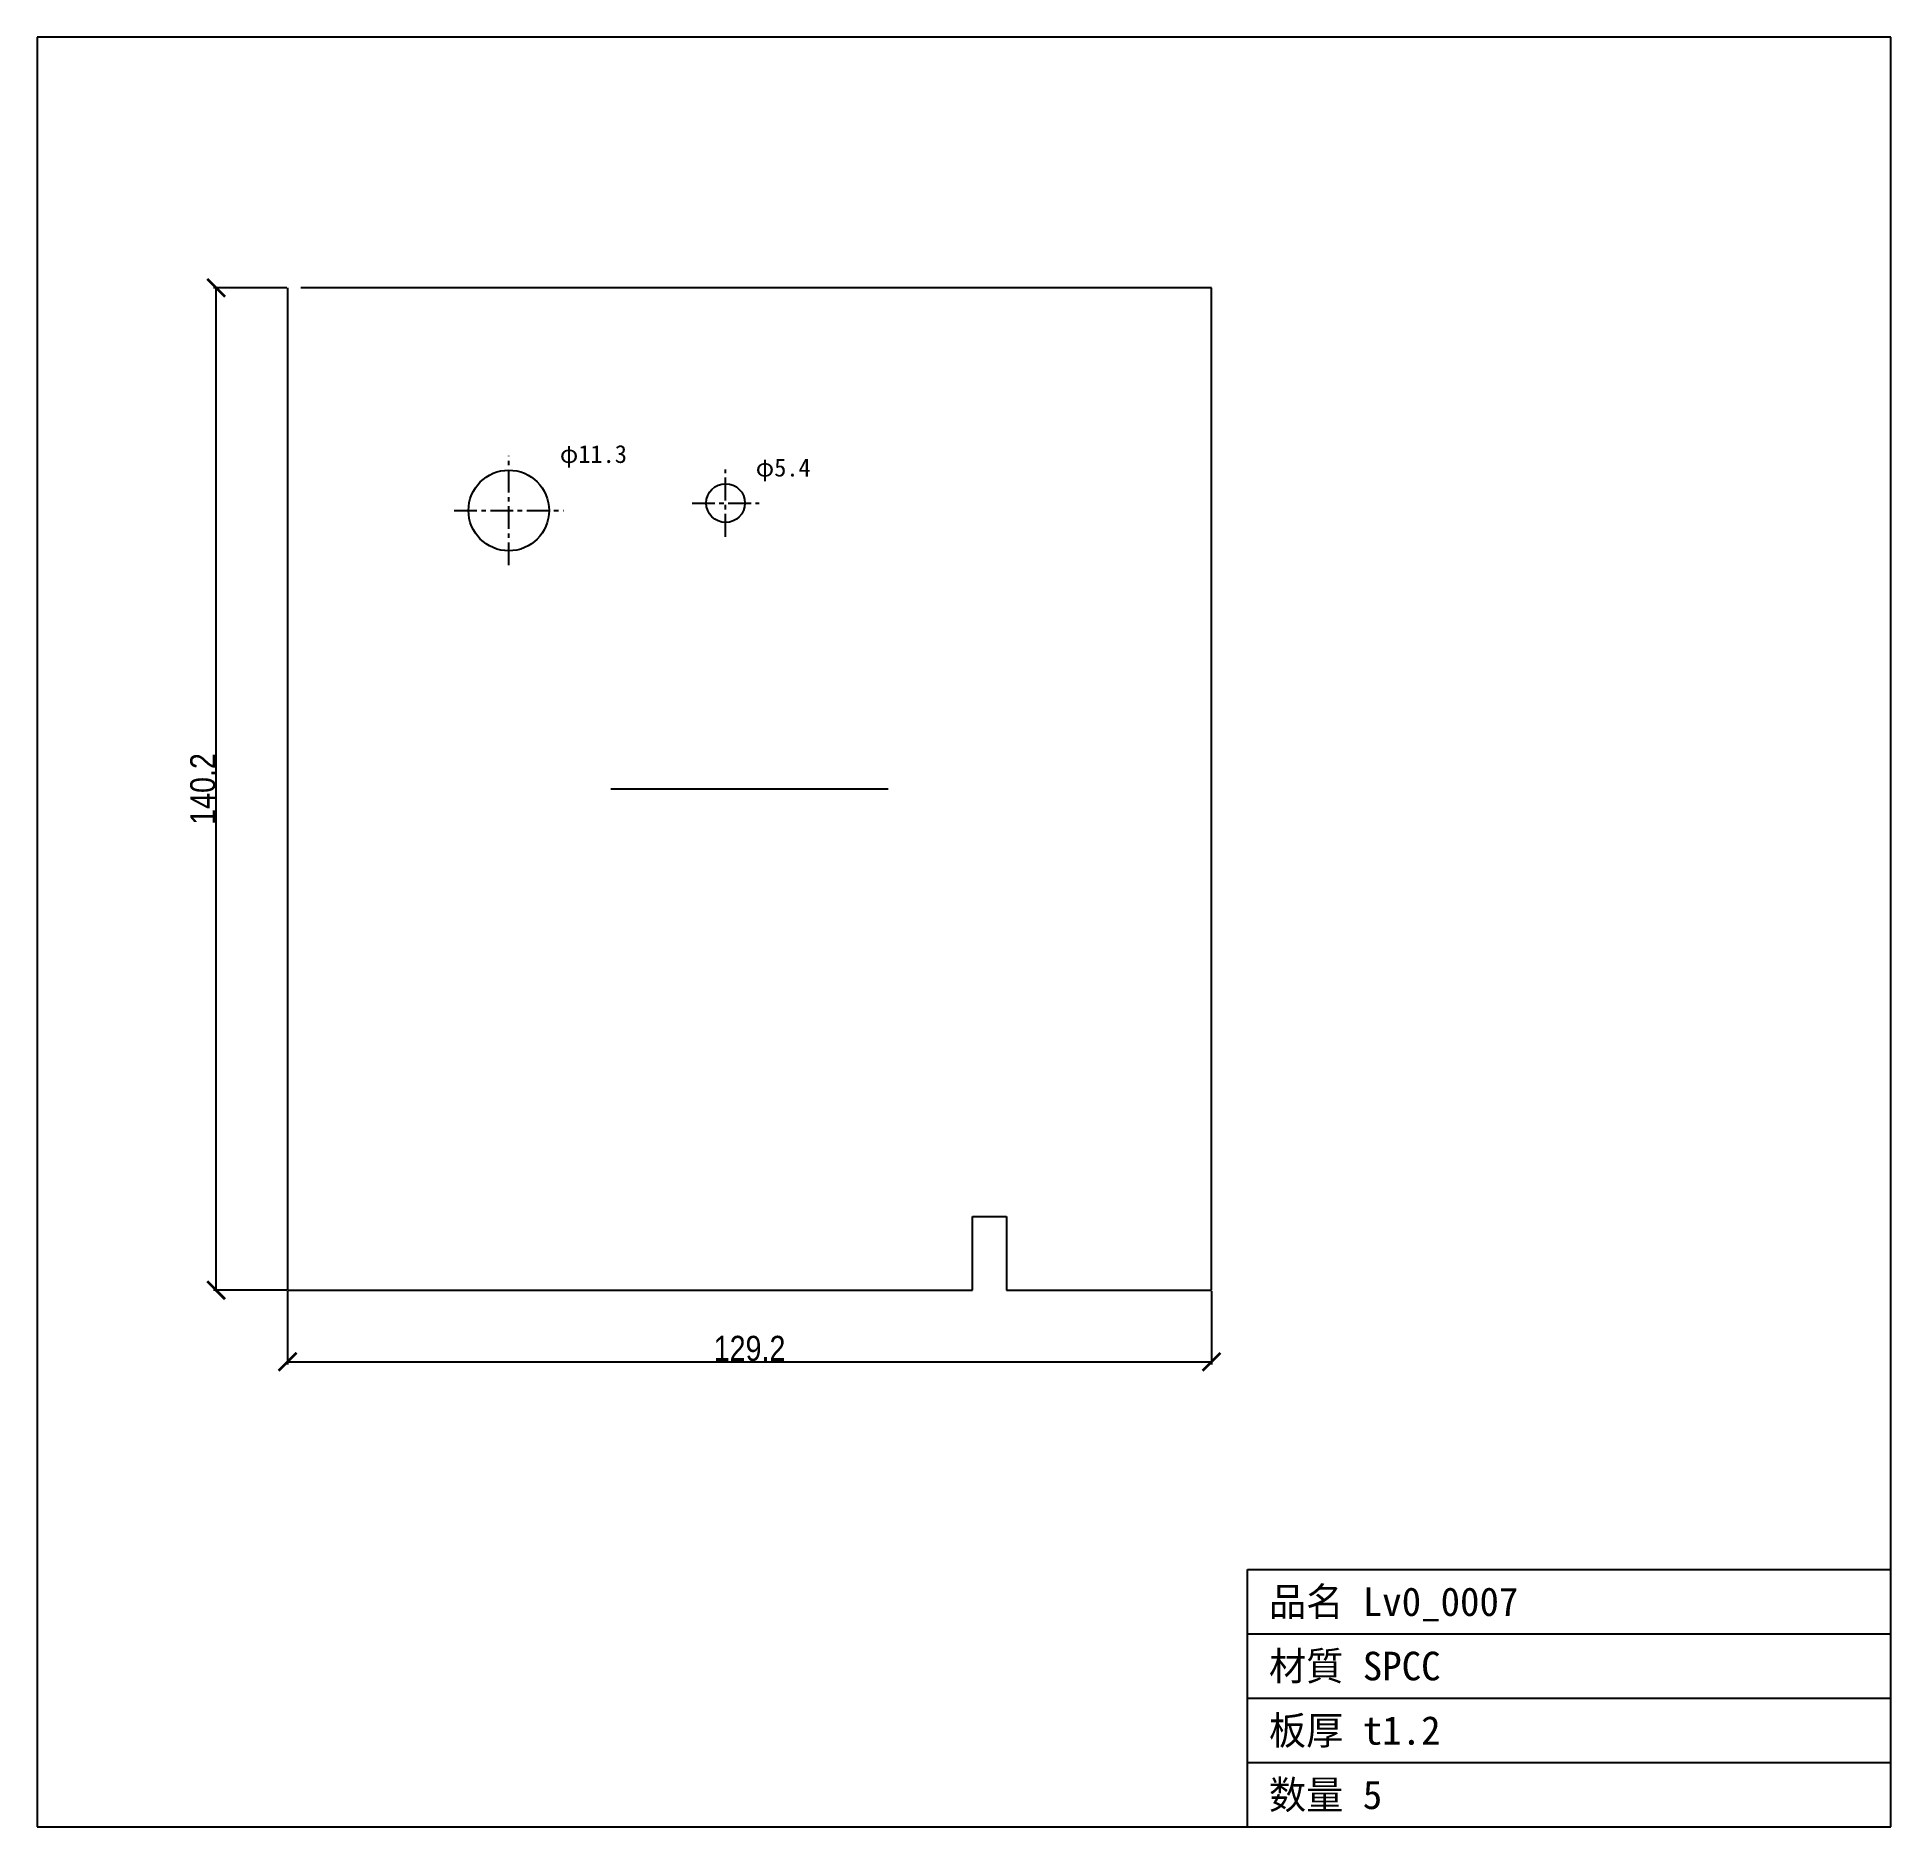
# Model space of a CAD drawing. Header units: millimetres. Extents: x -35 to 224, y -75 to 175.
import ezdxf

# ---------------------------------------------------------------- set-up
doc = ezdxf.new("R2010")
doc.units = ezdxf.units.MM
doc.linetypes.add('CENTER', pattern=[5.08, 3.175, -0.635, 0.635, -0.635])
for name, color, linetype in [('ケガキ', 7, 'Continuous'), ('中心線', 7, 'Continuous'), ('図枠', 7, 'Continuous'), ('外形', 7, 'Continuous'), ('寸法', 7, 'Continuous'), ('文字', 7, 'Continuous')]:
    doc.layers.add(name, color=color, linetype=linetype)
doc.styles.add('OpenSansCondensed-Light', font='OpenSansCondensed-Light.ttf')
doc.dimstyles.new('EZDXF', dxfattribs={"dimtxt": 0.25, "dimasz": 0.175, "dimexe": 0.375, "dimexo": 0.125, "dimgap": 0.1, "dimtad": 1, "dimlfac": 100, "dimzin": 12, "dimdsep": 46, "dimtxsty": 'OpenSansCondensed-Light', "dimblk": 'ARCHTICK', "dimcen": 2.5, "dimazin": 3, "dimtfac": 0.5, "dimtmove": 2, "dimatfit": 3})

# ---------------------------------------------------------------- blocks, each defined once
blk = doc.blocks.new('_ARCHTICK')
at = {"color": 0, "linetype": 'BYBLOCK', "const_width": 0.15}
blk.add_lwpolyline([(-0.5, -0.5), (0.5, 0.5)], dxfattribs=at)

msp = doc.modelspace()

# ---------------------------------------------------------------- linework, layer by layer
at = {"layer": 'ケガキ'}
msp.add_line((45.23, 70.1), (84, 70.1), dxfattribs=at)
at = {"layer": '中心線', "color": 1, "linetype": 'CENTER'}
for p, q in [((30.94, 101.4), (30.94, 116.69)), ((61.27, 105.38), (61.27, 114.79)), ((23.29, 109.04), (38.58, 109.04)), ((56.57, 110.08), (65.98, 110.08))]:
    msp.add_line(p, q, dxfattribs=at)
at = {"layer": '図枠'}
for p, q in [((224.28, 175.24), (-35.05, 175.24)), ((-35.05, 175.24), (-35.05, -75.05)), ((224.28, -75.05), (224.28, 175.24)), ((134.28, -75.05), (134.28, -39.05)), ((134.28, -39.05), (224.28, -39.05)), ((134.28, -48.05), (224.28, -48.05)), ((134.28, -57.05), (224.28, -57.05)), ((134.28, -66.05), (224.28, -66.05)), ((-35.05, -75.05), (224.28, -75.05))]:
    msp.add_line(p, q, dxfattribs=at)
at = {"layer": '外形'}
for p, q in [((0, 140.19), (0, 0)), ((129.24, 140.19), (1.86, 140.19)), ((129.24, 0), (129.24, 140.19)), ((95.81, 0), (95.81, 10.3)), ((95.81, 10.3), (100.54, 10.3)), ((100.54, 10.3), (100.54, 0)), ((0, 0), (95.81, 0)), ((100.54, 0), (129.24, 0))]:
    msp.add_line(p, q, dxfattribs=at)
for centre, radius in [((30.94, 109.04), 5.64), ((61.27, 110.08), 2.71)]:
    msp.add_circle(centre, radius, dxfattribs=at)

# ---------------------------------------------------------------- texts
at = {"layer": '文字'}
for s, height, p in [('φ11.3', 2.5, (38.08, 115.69)), ('φ5.4', 2.5, (65.48, 113.79)), ('品名 Lv0_0007', 4, (137.28, -45.55)), ('材質 SPCC', 4, (137.28, -54.55)), ('板厚 t1.2', 4, (137.28, -63.55)), ('数量 5', 4, (137.28, -72.55))]:
    msp.add_text(s, height=height, dxfattribs=at).set_placement(p)

# ---------------------------------------------------------------- dimensions: what is measured, and where the dimension line sits
at = {"layer": '寸法'}
msp.add_linear_dim(base=(-10, 0), p1=(0, 0), p2=(0, 140.19), angle=90, dimstyle='EZDXF', override={"dimtxt": 3.5, "dimasz": 2.5, "dimdec": 1, "dimlfac": 1}, dxfattribs=at).render()
msp.add_linear_dim(base=(0, -10), p1=(0, 0), p2=(129.24, 0), dimstyle='EZDXF', override={"dimtxt": 3.5, "dimasz": 2.5, "dimdec": 1, "dimlfac": 1}, dxfattribs=at).render()

doc.saveas('drawing.dxf')
